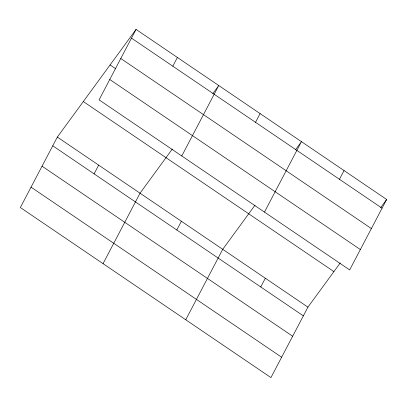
<?xml version="1.0" encoding="UTF-8"?>
<svg xmlns="http://www.w3.org/2000/svg" width="407" height="407" viewBox="0 0 407 407"><rect width="100%" height="100%" fill="white"/><g stroke="black" fill="none" stroke-linecap="round" stroke-linejoin="round"><path stroke-width="0.61" d="M136.055 29.411L99.069 99.857L349.664 269.917L386.65 199.471L136.055 29.411L57.336 137.083L20.35 207.529L270.945 377.589L307.931 307.143L340.227 262.968M94.103 173.87L98.682 165.14M172.822 66.199L177.401 57.468M103.047 263.65L140.033 193.203L172.329 149.028M181.766 155.978L218.752 85.531L212.815 93.651M176.801 229.991L181.38 221.26M255.52 122.319L260.098 113.589M185.745 319.77L222.731 249.323L255.026 205.148M264.464 212.098L301.45 141.651L295.507 149.771M260.75 286.96L265.328 278.23M339.469 179.289L344.047 170.564M380.713 207.595L386.65 199.471M131.471 38.136L382.066 208.201M120.777 58.506L371.377 228.566M110.078 64.942L115.832 68.849M109.763 79.492L360.358 249.552M83.313 101.552L333.908 271.611M57.336 137.083L307.931 307.143M52.752 145.808L303.347 315.868M42.058 166.178L292.658 336.238M31.044 187.159L281.639 357.224"/></g></svg>
